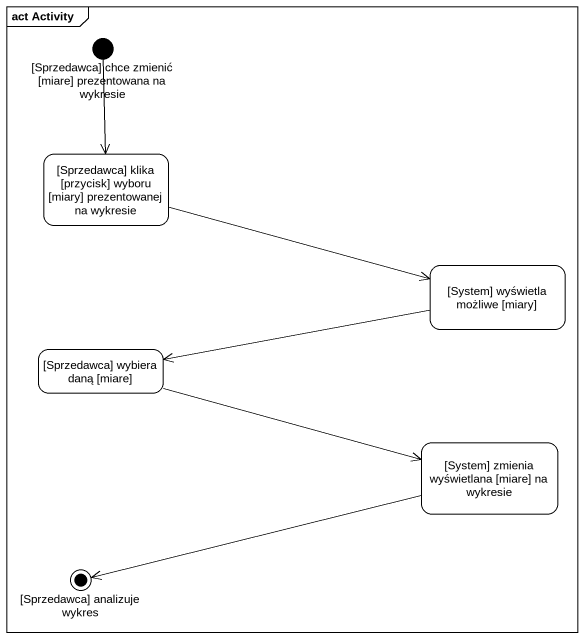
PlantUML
@startuml
mainframe act Activity
hide empty description
state "[Sprzedawca] chce zmienić [miare] prezentowana na wykresie" as Sprzedawca_chce_zmienić <<start>>
state "[Sprzedawca] klika [przycisk] wyboru [miary] prezentowanej na wykresie" as Sprzedawca_klika_przycisk
state "[System] wyświetla możliwe [miary]" as System_wyświetla_możliwe
state "[Sprzedawca] wybiera daną [miare]" as Sprzedawca_wybiera_daną
state "[System] zmienia wyświetlana [miare] na wykresie" as System_zmienia_wyświetlana
state "[Sprzedawca] analizuje wykres" as Sprzedawca_analizuje_wykres <<end>>
Sprzedawca_chce_zmienić --> Sprzedawca_klika_przycisk
Sprzedawca_klika_przycisk -right-> System_wyświetla_możliwe
System_wyświetla_możliwe -left-> Sprzedawca_wybiera_daną
Sprzedawca_wybiera_daną -right-> System_zmienia_wyświetlana
System_zmienia_wyświetlana -left-> Sprzedawca_analizuje_wykres
@enduml
